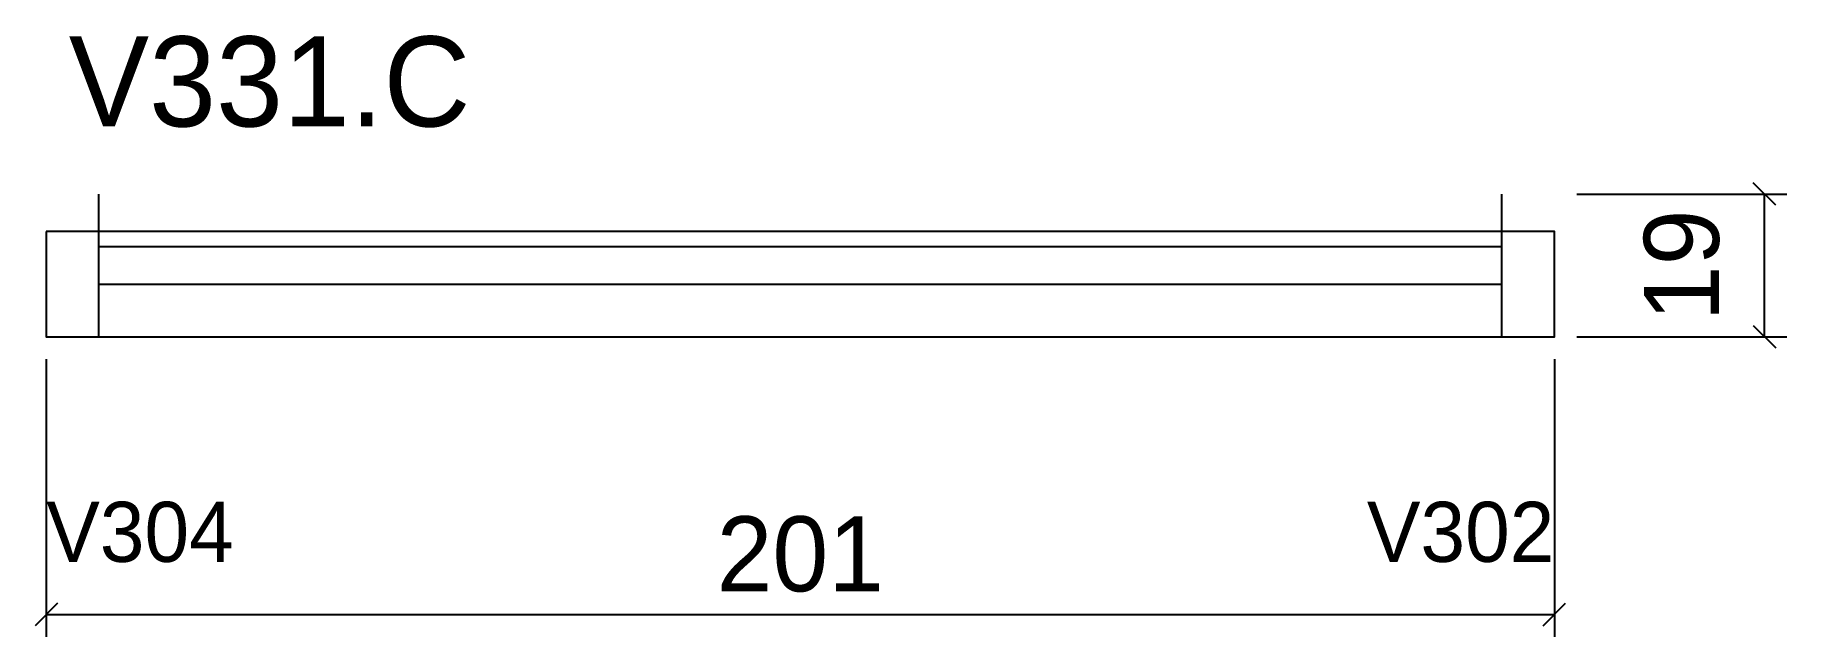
# Model space of a CAD drawing. Extents: x -10500 to 232, y -59 to 21.
# Drawn here: x -1.5 to 232, y -59 to 21.2 of the extents above; entities outside this region: 2.
import ezdxf
from ezdxf.enums import TextEntityAlignment as Align

# ---------------------------------------------------------------- set-up
doc = ezdxf.new("R2010")
doc.units = 0
for name, color, linetype in [('5', 5, 'Continuous'), ('COTA', 241, 'Continuous'), ('NOMENCLATURA', 7, 'Continuous'), ('Painéis', 200, 'Continuous'), ('SARR_2.2x7', 40, 'Continuous'), ('SARR_EDITAR', 141, 'Continuous')]:
    doc.layers.add(name, color=color, linetype=linetype)
doc.dimstyles.new('PAINEL', dxfattribs={"dimtxt": 10, "dimasz": 3, "dimexe": 3, "dimexo": 3, "dimgap": 3, "dimtad": 1, "dimblk": 'OBLIQUE', "dimblk1": 'OBLIQUE', "dimcen": 2.5, "dimclrd": 4, "dimclre": 4, "dimclrt": 240, "dimazin": 3, "dimtfac": 1, "dimtmove": 0, "dimatfit": 3})

# ---------------------------------------------------------------- blocks, each defined once
blk = doc.blocks.new('_OBLIQUE')
at = {"color": 0, "linetype": 'BYBLOCK'}
blk.add_line((-0.5, -0.5), (0.5, 0.5), dxfattribs=at)

msp = doc.modelspace()

# ---------------------------------------------------------------- linework, layer by layer
msp.add_line((-9500, 0), (-9490, 0))
at = {"layer": 'Painéis'}
msp.add_lwpolyline([(0, -5), (0, -19), (201, -19), (201, -5), (0, -5)], close=True, dxfattribs=at)
at = {"layer": 'SARR_2.2x7'}
for p, q in [((7, -19), (7, 0)), ((194, -19), (194, 0)), ((7, -7), (194, -7)), ((7, -12), (194, -12))]:
    msp.add_line(p, q, dxfattribs=at)
at = {"layer": 'SARR_EDITAR'}
msp.add_line((-10500, 0), (-10490, 0), dxfattribs=at)

# ---------------------------------------------------------------- texts
at = {"layer": '5'}
msp.add_text('V304', height=8, dxfattribs=at).set_placement((0, -49))
msp.add_text('V302', height=8, dxfattribs=at).set_placement((201, -49), align=Align.RIGHT)
at = {"layer": 'NOMENCLATURA'}
msp.add_text('V331.C', height=12, dxfattribs=at).set_placement((3, 9))

# ---------------------------------------------------------------- dimensions: what is measured, and where the dimension line sits
at = {"layer": 'COTA'}
msp.add_linear_dim(base=(229, -19), p1=(201, -19), p2=(201, 0), angle=90, dimstyle='PAINEL', dxfattribs=at).render()
msp.add_linear_dim(base=(0, -56), p1=(0, -19), p2=(201, -19), dimstyle='PAINEL', dxfattribs=at).render()

doc.saveas('drawing.dxf')
